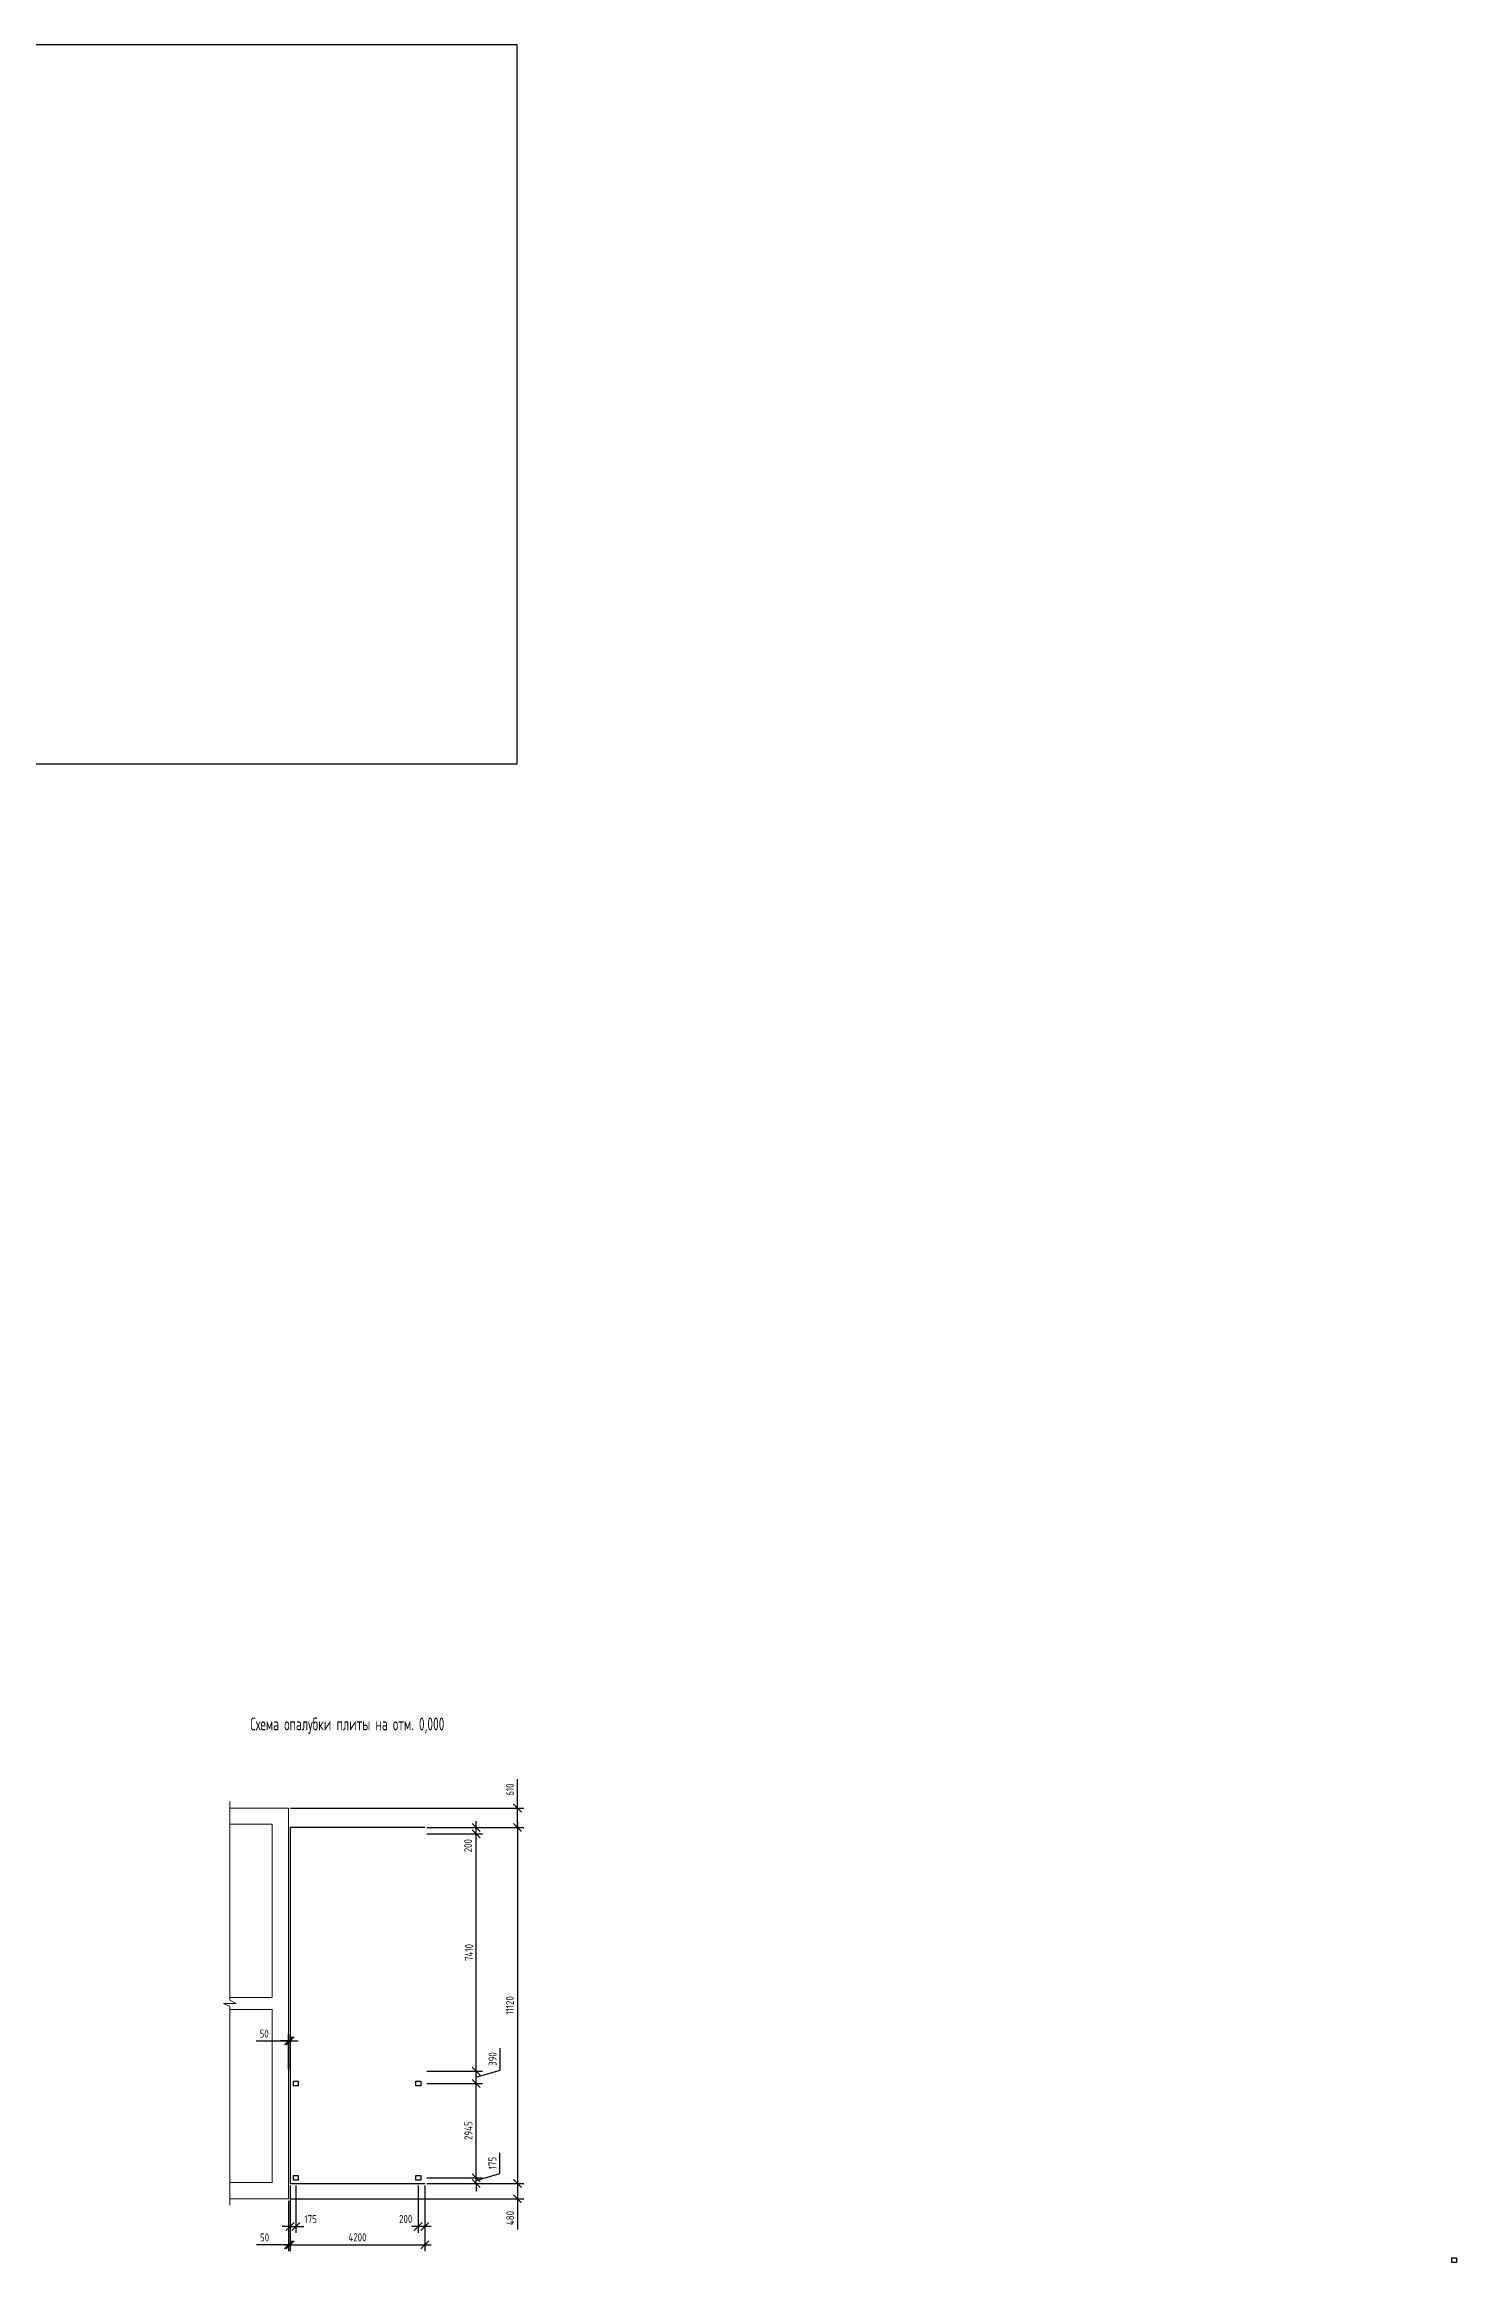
# Model space of a CAD drawing. Header units: millimetres. Extents: x -69913 to 106360, y -63759 to 35456.
# Drawn here: x 62255 to 106360, y -52541 to 16775 of the extents above; entities that cross this region are included whole.
import ezdxf

# ---------------------------------------------------------------- set-up
doc = ezdxf.new("R2010")
doc.units = ezdxf.units.MM
doc.header["$MEASUREMENT"] = 0
for name, color, linetype, lineweight in [('Кирпич силикат', 31, 'Continuous', 30), ('МЕТАЛЛ-25', 122, 'Continuous', 30), ('МОНОЛИТ', 2, 'Continuous', 30), ('размеры', 4, 'Continuous', 15), ('текст', 1, 'Continuous', 25)]:
    doc.layers.add(name, color=color, linetype=linetype, lineweight=lineweight)
doc.styles.add('style2', font='CS_Gost2304.shx')
doc.styles.add('ГОСТ 2.304', font='CS_Gost2304.shx')
doc.dimstyles.new('СПДС', dxfattribs={"dimscale": 100, "dimtxt": 2.5, "dimasz": 2.5, "dimexe": 2, "dimexo": 0.625, "dimgap": 1, "dimtad": 1, "dimdec": 0, "dimtxsty": 'ГОСТ 2.304', "dimblk": 'OBLIQUE', "dimblk1": 'OBLIQUE', "dimblk2": 'OBLIQUE', "dimcen": 2.5, "dimdle": 2, "dimadec": 0, "dimazin": 2, "dimtfac": 0.75, "dimtdec": 4, "dimtmove": 1, "dimatfit": 3, "dimfxl": 1, "dimtfill": 1, "dimtolj": 1, "dimarcsym": 1})

# ---------------------------------------------------------------- blocks, each defined once
blk = doc.blocks.new('_Oblique')
at = {"color": 0, "linetype": 'ByBlock', "lineweight": -2}
blk.add_line((-0.5, -0.5), (0.5, 0.5), dxfattribs=at)
blk = doc.blocks.new('*D180')
at = {"layer": 'размеры', "color": 0, "lineweight": -2, "ltscale": 100, "transparency": 16777216}
for p, q in [((68869, -45614), (69883, -45614)), ((69883, -45614), (69633, -45614)), ((69883, -46492), (69883, -45414)), ((69933, -45614), (69883, -45614)), ((69933, -45614), (69883, -45614)), ((69933, -46492), (69933, -45414)), ((69933, -45614), (70183, -45614))]:
    blk.add_line(p, q, dxfattribs=at)
at = {"layer": 'размеры', "color": 0, "lineweight": -2, "ltscale": 100, "transparency": 16777216, "xscale": 250, "yscale": 250, "zscale": 250}
blk.add_blockref('_Oblique', (69883, -45614), dxfattribs=at)
at = {"layer": 'размеры', "color": 0, "lineweight": -2, "ltscale": 100, "transparency": 16777216, "xscale": 250, "yscale": 250, "zscale": 250, "rotation": 180}
blk.add_blockref('_Oblique', (69933, -45614), dxfattribs=at)
at = {"layer": 'размеры', "color": 0, "ltscale": 100, "transparency": 16777216, "insert": (69119, -45384), "char_height": 250, "attachment_point": 5, "style": 'ГОСТ 2.304', "bg_fill": 3, "box_fill_scale": 1.25, "bg_fill_color": 256, "bg_fill_true_color": 13158600, "bg_fill_transparency": 0}
blk.add_mtext('\\A1;50', dxfattribs=at)
blk = doc.blocks.new('*D181')
at = {"layer": 'размеры', "color": 0, "lineweight": -2, "ltscale": 100, "transparency": 16777216}
for p, q in [((77027, -38335), (77027, -37435)), ((69946, -38335), (77227, -38335)), ((77027, -38944), (77027, -38135)), ((74196, -38944), (77227, -38944))]:
    blk.add_line(p, q, dxfattribs=at)
at = {"layer": 'размеры', "color": 0, "lineweight": -2, "ltscale": 100, "transparency": 16777216, "xscale": 250, "yscale": 250, "zscale": 250}
for p, rotation in [((77027, -38335), 90), ((77027, -38944), 270)]:
    blk.add_blockref('_Oblique', p, dxfattribs=dict(at, rotation=rotation))
at = {"layer": 'размеры', "color": 0, "ltscale": 100, "transparency": 16777216, "insert": (76795, -37760), "char_height": 250, "attachment_point": 5, "rotation": 90, "style": 'ГОСТ 2.304', "bg_fill": 3, "box_fill_scale": 1.25, "bg_fill_color": 256, "bg_fill_true_color": 13158600, "bg_fill_transparency": 0}
blk.add_mtext('\\A1;610', dxfattribs=at)
blk = doc.blocks.new('*D182')
at = {"layer": 'размеры', "color": 0, "lineweight": -2, "ltscale": 100, "transparency": 16777216}
for p, q in [((77027, -38744), (77027, -50264)), ((74196, -38944), (77227, -38944)), ((74196, -50064), (77227, -50064))]:
    blk.add_line(p, q, dxfattribs=at)
at = {"layer": 'размеры', "color": 0, "lineweight": -2, "ltscale": 100, "transparency": 16777216, "xscale": 250, "yscale": 250, "zscale": 250}
for p, rotation in [((77027, -38944), 90), ((77027, -50064), 270)]:
    blk.add_blockref('_Oblique', p, dxfattribs=dict(at, rotation=rotation))
at = {"layer": 'размеры', "color": 0, "ltscale": 100, "transparency": 16777216, "insert": (76793, -44504), "char_height": 250, "attachment_point": 5, "rotation": 90, "style": 'ГОСТ 2.304', "bg_fill": 3, "box_fill_scale": 1.25, "bg_fill_color": 256, "bg_fill_true_color": 13158600, "bg_fill_transparency": 0}
blk.add_mtext('\\A1;11120', dxfattribs=at)
blk = doc.blocks.new('*D183')
at = {"layer": 'размеры', "color": 0, "lineweight": -2, "ltscale": 100, "transparency": 16777216}
for p, q in [((69946, -50545), (77227, -50545)), ((74196, -50064), (77227, -50064)), ((77027, -50064), (77027, -50745)), ((77027, -50545), (77027, -51501))]:
    blk.add_line(p, q, dxfattribs=at)
at = {"layer": 'размеры', "color": 0, "lineweight": -2, "ltscale": 100, "transparency": 16777216, "xscale": 250, "yscale": 250, "zscale": 250}
for p, rotation in [((77027, -50064), 90), ((77027, -50545), 270)]:
    blk.add_blockref('_Oblique', p, dxfattribs=dict(at, rotation=rotation))
at = {"layer": 'размеры', "color": 0, "ltscale": 100, "transparency": 16777216, "insert": (76802, -51148), "char_height": 250, "attachment_point": 5, "rotation": 90, "style": 'ГОСТ 2.304', "bg_fill": 3, "box_fill_scale": 1.25, "bg_fill_color": 256, "bg_fill_true_color": 13158600, "bg_fill_transparency": 0}
blk.add_mtext('\\A1;480', dxfattribs=at)
blk = doc.blocks.new('*D184')
at = {"layer": 'размеры', "color": 0, "lineweight": -2, "ltscale": 100, "transparency": 16777216}
for p, q in [((69933, -50127), (69933, -52184)), ((69883, -50608), (69883, -52184)), ((69883, -51984), (68883, -51984)), ((69933, -51984), (69883, -51984)), ((69933, -51984), (70183, -51984))]:
    blk.add_line(p, q, dxfattribs=at)
at = {"layer": 'размеры', "color": 0, "lineweight": -2, "ltscale": 100, "transparency": 16777216, "xscale": 250, "yscale": 250, "zscale": 250}
blk.add_blockref('_Oblique', (69883, -51984), dxfattribs=at)
at = {"layer": 'размеры', "color": 0, "lineweight": -2, "ltscale": 100, "transparency": 16777216, "xscale": 250, "yscale": 250, "zscale": 250, "rotation": 180}
blk.add_blockref('_Oblique', (69933, -51984), dxfattribs=at)
at = {"layer": 'размеры', "color": 0, "ltscale": 100, "transparency": 16777216, "insert": (69133, -51754), "char_height": 250, "attachment_point": 5, "style": 'ГОСТ 2.304', "bg_fill": 3, "box_fill_scale": 1.25, "bg_fill_color": 256, "bg_fill_true_color": 13158600, "bg_fill_transparency": 0}
blk.add_mtext('\\A1;50', dxfattribs=at)
blk = doc.blocks.new('*D185')
at = {"layer": 'размеры', "color": 0, "lineweight": -2, "ltscale": 100, "transparency": 16777216}
for p, q in [((69933, -50127), (69933, -52184)), ((74133, -50127), (74133, -52184)), ((69733, -51984), (74333, -51984))]:
    blk.add_line(p, q, dxfattribs=at)
at = {"layer": 'размеры', "color": 0, "lineweight": -2, "ltscale": 100, "transparency": 16777216, "xscale": 250, "yscale": 250, "zscale": 250, "rotation": 180}
blk.add_blockref('_Oblique', (69933, -51984), dxfattribs=at)
at = {"layer": 'размеры', "color": 0, "lineweight": -2, "ltscale": 100, "transparency": 16777216, "xscale": 250, "yscale": 250, "zscale": 250}
blk.add_blockref('_Oblique', (74133, -51984), dxfattribs=at)
at = {"layer": 'размеры', "color": 0, "ltscale": 100, "transparency": 16777216, "insert": (72033, -51749), "char_height": 250, "attachment_point": 5, "style": 'ГОСТ 2.304', "bg_fill": 3, "box_fill_scale": 1.25, "bg_fill_color": 256, "bg_fill_true_color": 13158600, "bg_fill_transparency": 0}
blk.add_mtext('\\A1;4200', dxfattribs=at)
blk = doc.blocks.new('*D186')
at = {"layer": 'размеры', "color": 0, "lineweight": -2, "ltscale": 100, "transparency": 16777216}
for p, q in [((69933, -50127), (69933, -51612)), ((70108, -50127), (70108, -51612)), ((69933, -51412), (69683, -51412)), ((70108, -51412), (70358, -51412))]:
    blk.add_line(p, q, dxfattribs=at)
at = {"layer": 'размеры', "color": 0, "ltscale": 100, "transparency": 16777216, "insert": (70570, -51182), "char_height": 250, "attachment_point": 5, "style": 'ГОСТ 2.304', "bg_fill": 3, "box_fill_scale": 1.25, "bg_fill_color": 256, "bg_fill_true_color": 13158600, "bg_fill_transparency": 0}
blk.add_mtext('\\A1;175', dxfattribs=at)
at = {"layer": 'размеры', "color": 0, "lineweight": -2, "ltscale": 100, "transparency": 16777216}
blk.add_line((69933, -51412), (70108, -51412), dxfattribs=at)
at = {"layer": 'размеры', "color": 0, "lineweight": -2, "ltscale": 100, "transparency": 16777216, "xscale": 250, "yscale": 250, "zscale": 250}
blk.add_blockref('_Oblique', (69933, -51412), dxfattribs=at)
at = {"layer": 'размеры', "color": 0, "lineweight": -2, "ltscale": 100, "transparency": 16777216, "xscale": 250, "yscale": 250, "zscale": 250, "rotation": 180}
blk.add_blockref('_Oblique', (70108, -51412), dxfattribs=at)
blk = doc.blocks.new('*D187')
at = {"layer": 'размеры', "color": 0, "lineweight": -2, "ltscale": 100, "transparency": 16777216}
for p, q in [((73933, -50127), (73933, -51612)), ((74133, -50127), (74133, -51612)), ((74333, -51412), (73733, -51412))]:
    blk.add_line(p, q, dxfattribs=at)
at = {"layer": 'размеры', "color": 0, "ltscale": 100, "transparency": 16777216, "insert": (73540, -51177), "char_height": 250, "attachment_point": 5, "style": 'ГОСТ 2.304', "bg_fill": 3, "box_fill_scale": 1.25, "bg_fill_color": 256, "bg_fill_true_color": 13158600, "bg_fill_transparency": 0}
blk.add_mtext('\\A1;200', dxfattribs=at)
at = {"layer": 'размеры', "color": 0, "lineweight": -2, "ltscale": 100, "transparency": 16777216, "xscale": 250, "yscale": 250, "zscale": 250, "rotation": 180}
blk.add_blockref('_Oblique', (73933, -51412), dxfattribs=at)
at = {"layer": 'размеры', "color": 0, "lineweight": -2, "ltscale": 100, "transparency": 16777216, "xscale": 250, "yscale": 250, "zscale": 250}
blk.add_blockref('_Oblique', (74133, -51412), dxfattribs=at)
blk = doc.blocks.new('*D178')
at = {"layer": 'размеры', "color": 0, "lineweight": -2, "ltscale": 100, "transparency": 16777216}
for p, q in [((76479, -49754), (76479, -49107)), ((74196, -49889), (75939, -49889)), ((75739, -49889), (75739, -49639)), ((75739, -49977), (76479, -49754)), ((74196, -50064), (75939, -50064)), ((75739, -50064), (75739, -50314))]:
    blk.add_line(p, q, dxfattribs=at)
at = {"layer": 'размеры', "color": 0, "ltscale": 100, "transparency": 16777216, "insert": (76249, -49430), "char_height": 250, "attachment_point": 5, "rotation": 90, "style": 'ГОСТ 2.304', "bg_fill": 3, "box_fill_scale": 1.25, "bg_fill_color": 256, "bg_fill_true_color": 13158600, "bg_fill_transparency": 0}
blk.add_mtext('\\A1;175', dxfattribs=at)
at = {"layer": 'размеры', "color": 0, "lineweight": -2, "ltscale": 100, "transparency": 16777216}
blk.add_line((75739, -50064), (75739, -49889), dxfattribs=at)
blk.add_line((75739, -50064), (75739, -49889), dxfattribs=at)
at = {"layer": 'размеры', "color": 0, "lineweight": -2, "ltscale": 100, "transparency": 16777216, "xscale": 250, "yscale": 250, "zscale": 250}
for p, rotation in [((75739, -49889), 270), ((75739, -50064), 90)]:
    blk.add_blockref('_Oblique', p, dxfattribs=dict(at, rotation=rotation))
blk = doc.blocks.new('*D175')
at = {"layer": 'размеры', "color": 0, "lineweight": -2, "ltscale": 100, "transparency": 16777216}
for p, q in [((74196, -46944), (75939, -46944)), ((75739, -50089), (75739, -46744)), ((74196, -49889), (75939, -49889))]:
    blk.add_line(p, q, dxfattribs=at)
at = {"layer": 'размеры', "color": 0, "lineweight": -2, "ltscale": 100, "transparency": 16777216, "xscale": 250, "yscale": 250, "zscale": 250}
for p, rotation in [((75739, -46944), 90), ((75739, -49889), 270)]:
    blk.add_blockref('_Oblique', p, dxfattribs=dict(at, rotation=rotation))
at = {"layer": 'размеры', "color": 0, "ltscale": 100, "transparency": 16777216, "insert": (75497, -48417), "char_height": 250, "attachment_point": 5, "rotation": 90, "style": 'ГОСТ 2.304', "bg_fill": 3, "box_fill_scale": 1.25, "bg_fill_color": 256, "bg_fill_true_color": 13158600, "bg_fill_transparency": 0}
blk.add_mtext('\\A1;2945', dxfattribs=at)
blk = doc.blocks.new('*D176')
at = {"layer": 'размеры', "color": 0, "lineweight": -2, "ltscale": 100, "transparency": 16777216}
for p, q in [((75739, -47144), (75739, -46354)), ((76485, -46525), (76485, -45838)), ((74196, -46554), (75939, -46554)), ((74196, -46944), (75939, -46944)), ((75739, -46749), (76485, -46525))]:
    blk.add_line(p, q, dxfattribs=at)
at = {"layer": 'размеры', "color": 0, "lineweight": -2, "ltscale": 100, "transparency": 16777216, "xscale": 250, "yscale": 250, "zscale": 250, "rotation": 270}
blk.add_blockref('_Oblique', (75739, -46944), dxfattribs=at)
at = {"layer": 'размеры', "color": 0, "ltscale": 100, "transparency": 16777216, "insert": (76253, -46181), "char_height": 250, "attachment_point": 5, "rotation": 90, "style": 'ГОСТ 2.304', "bg_fill": 3, "box_fill_scale": 1.25, "bg_fill_color": 256, "bg_fill_true_color": 13158600, "bg_fill_transparency": 0}
blk.add_mtext('\\A1;390', dxfattribs=at)
at = {"layer": 'размеры', "color": 0, "lineweight": -2, "ltscale": 100, "transparency": 16777216, "xscale": 250, "yscale": 250, "zscale": 250, "rotation": 90}
blk.add_blockref('_Oblique', (75739, -46554), dxfattribs=at)
blk = doc.blocks.new('*D177')
at = {"layer": 'размеры', "color": 0, "lineweight": -2, "ltscale": 100, "transparency": 16777216}
for p, q in [((74196, -39144), (75939, -39144)), ((75739, -46754), (75739, -38944)), ((74196, -46554), (75939, -46554))]:
    blk.add_line(p, q, dxfattribs=at)
at = {"layer": 'размеры', "color": 0, "lineweight": -2, "ltscale": 100, "transparency": 16777216, "xscale": 250, "yscale": 250, "zscale": 250}
for p, rotation in [((75739, -39144), 90), ((75739, -46554), 270)]:
    blk.add_blockref('_Oblique', p, dxfattribs=dict(at, rotation=rotation))
at = {"layer": 'размеры', "color": 0, "ltscale": 100, "transparency": 16777216, "insert": (75514, -42849), "char_height": 250, "attachment_point": 5, "rotation": 90, "style": 'ГОСТ 2.304', "bg_fill": 3, "box_fill_scale": 1.25, "bg_fill_color": 256, "bg_fill_true_color": 13158600, "bg_fill_transparency": 0}
blk.add_mtext('\\A1;7410', dxfattribs=at)
blk = doc.blocks.new('*D179')
at = {"layer": 'размеры', "color": 0, "lineweight": -2, "ltscale": 100, "transparency": 16777216}
for p, q in [((75739, -39344), (75739, -38744)), ((74196, -38944), (75939, -38944)), ((74196, -39144), (75939, -39144))]:
    blk.add_line(p, q, dxfattribs=at)
at = {"layer": 'размеры', "color": 0, "ltscale": 100, "transparency": 16777216, "insert": (75489, -39513), "char_height": 250, "attachment_point": 5, "rotation": 90, "style": 'ГОСТ 2.304', "bg_fill": 3, "box_fill_scale": 1.25, "bg_fill_color": 256, "bg_fill_true_color": 13158600, "bg_fill_transparency": 0}
blk.add_mtext('\\A1;200', dxfattribs=at)
at = {"layer": 'размеры', "color": 0, "lineweight": -2, "ltscale": 100, "transparency": 16777216, "xscale": 250, "yscale": 250, "zscale": 250}
for p, rotation in [((75739, -38944), 90), ((75739, -39144), 270)]:
    blk.add_blockref('_Oblique', p, dxfattribs=dict(at, rotation=rotation))

msp = doc.modelspace()

# ---------------------------------------------------------------- linework, layer by layer
at = {"ltscale": 100}
msp.add_lwpolyline([(40483.2, 16775.1), (77006.9, 16775.1), (77006.9, -5720.8), (40483.2, -5720.8)], close=True, dxfattribs=at)
at = {"layer": 'Кирпич силикат', "lineweight": 15, "ltscale": 40}
for p, q in [((69883.3, -38335.1), (69883.3, -50545.1)), ((69373.3, -44255.1), (69373.3, -38845.1)), ((69373.3, -50035.1), (69373.3, -44635.1))]:
    msp.add_line(p, q, dxfattribs=at)
at = {"layer": 'Кирпич силикат', "lineweight": 15, "ltscale": 40, "flags": 128}
for points in [[(69883.3, -38335.1), (68049.4, -38335.1)], [(68049.4, -38845.1), (69373.3, -38845.1)], [(69373.3, -44255.1), (68049.4, -44255.1)], [(68049.4, -44635.1), (69373.3, -44635.1)], [(69373.3, -50035.1), (68049.4, -50035.1)], [(68049.4, -50545.1), (69883.3, -50545.1)]]:
    msp.add_lwpolyline(points, dxfattribs=at)
at = {"layer": 'МЕТАЛЛ-25', "ltscale": 75}
msp.add_lwpolyline([(106209.8, -52391.3), (106359.8, -52391.3), (106359.8, -52541.3), (106209.8, -52541.3)], close=True, dxfattribs=at)
at = {"layer": 'МОНОЛИТ', "ltscale": 20}
for p, q in [((69933.3, -38944.1), (69933.3, -50064.1)), ((74133.3, -38944.1), (69933.3, -38944.1)), ((69933.3, -50064.1), (74133.3, -50064.1))]:
    msp.add_line(p, q, dxfattribs=at)
at = {"layer": 'размеры', "ltscale": 100}
for p, q in [((68049.4, -44340.1), (68049.4, -38135.1)), ((68049.4, -44340.1), (68249.4, -44440.1)), ((68249.4, -44440.1), (67849.4, -44440.1)), ((67849.4, -44440.1), (68049.4, -44540.1)), ((68049.4, -50745.1), (68049.4, -44540.1))]:
    msp.add_line(p, q, dxfattribs=at)

# ---------------------------------------------------------------- texts
at = {"layer": 'текст', "color": 0, "linetype": 'Continuous', "lineweight": 25, "ltscale": 50, "style": 'style2', "width": 0.8}
msp.add_text('Схема опалубки плиты на отм. 0,000', height=400, dxfattribs=at).set_placement((68686.8, -35909.5))

# ---------------------------------------------------------------- next in the draw order: dimensions: what is measured, and where the dimension line sits
at = {"layer": 'размеры', "ltscale": 100}
dim = msp.add_linear_dim(base=(77027.2, -38944.1), p1=(69883.3, -38335.1), p2=(74133.3, -38944.1), angle=90, dimstyle='СПДС', override={"dimrnd": 10, "dimtmove": 0}, dxfattribs=at)
dim.commit()
dim.dimension.update_dxf_attribs({"geometry": '*D181', "text_midpoint": (77027.2, -37760.2), "dimtype": 160})
dim = msp.add_linear_dim(base=(69883.3, -45614.4), p1=(69933.3, -46554.1), p2=(69883.3, -46554.1), dimstyle='СПДС', dxfattribs=at)
dim.commit()
dim.dimension.update_dxf_attribs({"geometry": '*D180', "text_midpoint": (69119.4, -45643.6), "dimtype": 160})

# ---------------------------------------------------------------- next in the draw order: linework, layer by layer
at = {"layer": 'МЕТАЛЛ-25', "ltscale": 75}
msp.add_lwpolyline([(70033.3, -46869.1), (70183.3, -46869.1), (70183.3, -47019.1), (70033.3, -47019.1)], close=True, dxfattribs=at)

# ---------------------------------------------------------------- next in the draw order: dimensions: what is measured, and where the dimension line sits
at = {"layer": 'размеры', "ltscale": 100}
dim = msp.add_linear_dim(base=(77027.2, -50064.1), p1=(74133.3, -38944.1), p2=(74133.3, -50064.1), angle=90, dimstyle='СПДС', dxfattribs=at)
dim.commit()
dim.dimension.update_dxf_attribs({"geometry": '*D182', "text_midpoint": (76792.6, -44504.1)})

# ---------------------------------------------------------------- next in the draw order: linework, layer by layer
at = {"layer": 'МЕТАЛЛ-25', "ltscale": 75}
msp.add_lwpolyline([(73858.3, -46869.1), (74008.3, -46869.1), (74008.3, -47019.1), (73858.3, -47019.1)], close=True, dxfattribs=at)

# ---------------------------------------------------------------- next in the draw order: dimensions: what is measured, and where the dimension line sits
at = {"layer": 'размеры', "ltscale": 100}
dim = msp.add_linear_dim(base=(77027.2, -50064.1), p1=(69883.3, -50545.1), p2=(74133.3, -50064.1), angle=90, dimstyle='СПДС', override={"dimrnd": 10, "dimtmove": 0}, dxfattribs=at)
dim.commit()
dim.dimension.update_dxf_attribs({"geometry": '*D183', "text_midpoint": (77027.2, -51148.2), "dimtype": 160})

# ---------------------------------------------------------------- next in the draw order: dimensions: what is measured, and where the dimension line sits
dim = msp.add_linear_dim(base=(69883.3, -51983.9), p1=(69933.3, -50064.1), p2=(69883.3, -50545.1), dimstyle='СПДС', override={"dimrnd": 10, "dimtmove": 0}, dxfattribs=at)
dim.commit()
dim.dimension.update_dxf_attribs({"geometry": '*D184', "text_midpoint": (69133.3, -51753.8)})

# ---------------------------------------------------------------- next in the draw order: dimensions: what is measured, and where the dimension line sits
dim = msp.add_linear_dim(base=(74133.3, -51983.9), p1=(69933.3, -50064.1), p2=(74133.3, -50064.1), dimstyle='СПДС', dxfattribs=at)
dim.commit()
dim.dimension.update_dxf_attribs({"geometry": '*D185', "text_midpoint": (72033.3, -51749.3)})

# ---------------------------------------------------------------- next in the draw order: linework, layer by layer
at = {"layer": 'МЕТАЛЛ-25', "ltscale": 75}
for points in [[(70033.3, -49814.1), (70183.3, -49814.1), (70183.3, -49964.1), (70033.3, -49964.1)], [(73858.3, -49814.1), (74008.3, -49814.1), (74008.3, -49964.1), (73858.3, -49964.1)]]:
    msp.add_lwpolyline(points, close=True, dxfattribs=at)

# ---------------------------------------------------------------- next in the draw order: dimensions: what is measured, and where the dimension line sits
at = {"layer": 'размеры', "ltscale": 100}
for base, p1, p2, picture, middle in [((70108.3, -51411.7), (69933.3, -50064.1), (70108.3, -50064.1), '*D186', (70569.9, -51411.7)), ((73933.3, -51411.7), (74133.3, -50064.1), (73933.3, -50064.1), '*D187', (73540.4, -51411.7))]:
    dim = msp.add_linear_dim(base=base, p1=p1, p2=p2, dimstyle='СПДС', dxfattribs=at)
    dim.commit()
    dim.dimension.update_dxf_attribs({"geometry": picture, "text_midpoint": middle, "dimtype": 160})

# ---------------------------------------------------------------- next in the draw order: dimensions: what is measured, and where the dimension line sits
dim = msp.add_linear_dim(base=(75738.5, -49889.1), p1=(74133.3, -50064.1), p2=(74133.3, -49889.1), angle=90, dimstyle='СПДС', override={"dimtmove": 1}, dxfattribs=at)
dim.commit()
dim.dimension.update_dxf_attribs({"geometry": '*D178', "text_midpoint": (76248.9, -49654.4)})

# ---------------------------------------------------------------- next in the draw order: dimensions: what is measured, and where the dimension line sits
dim = msp.add_linear_dim(base=(75738.5, -46944.1), p1=(74133.3, -49889.1), p2=(74133.3, -46944.1), angle=90, dimstyle='СПДС', dxfattribs=at)
dim.commit()
dim.dimension.update_dxf_attribs({"geometry": '*D175', "text_midpoint": (75496.6, -48416.6)})

# ---------------------------------------------------------------- next in the draw order: dimensions: what is measured, and where the dimension line sits
dim = msp.add_linear_dim(base=(75738.5, -46554.1), p1=(74133.3, -46944.1), p2=(74133.3, -46554.1), angle=90, dimstyle='СПДС', override={"dimtmove": 1}, dxfattribs=at)
dim.commit()
dim.dimension.update_dxf_attribs({"geometry": '*D176', "text_midpoint": (76253, -46425.1)})

# ---------------------------------------------------------------- next in the draw order: dimensions: what is measured, and where the dimension line sits
dim = msp.add_linear_dim(base=(75738.5, -39144.1), p1=(74133.3, -46554.1), p2=(74133.3, -39144.1), angle=90, dimstyle='СПДС', dxfattribs=at)
dim.commit()
dim.dimension.update_dxf_attribs({"geometry": '*D177', "text_midpoint": (75513.5, -42849.1)})

# ---------------------------------------------------------------- next in the draw order: dimensions: what is measured, and where the dimension line sits
dim = msp.add_linear_dim(base=(75738.5, -38944.1), p1=(74133.3, -39144.1), p2=(74133.3, -38944.1), angle=90, dimstyle='СПДС', override={"dimtmove": 2}, dxfattribs=at)
dim.commit()
dim.dimension.update_dxf_attribs({"geometry": '*D179', "text_midpoint": (75489.2, -39512.5), "dimtype": 160})

doc.saveas('drawing.dxf')
